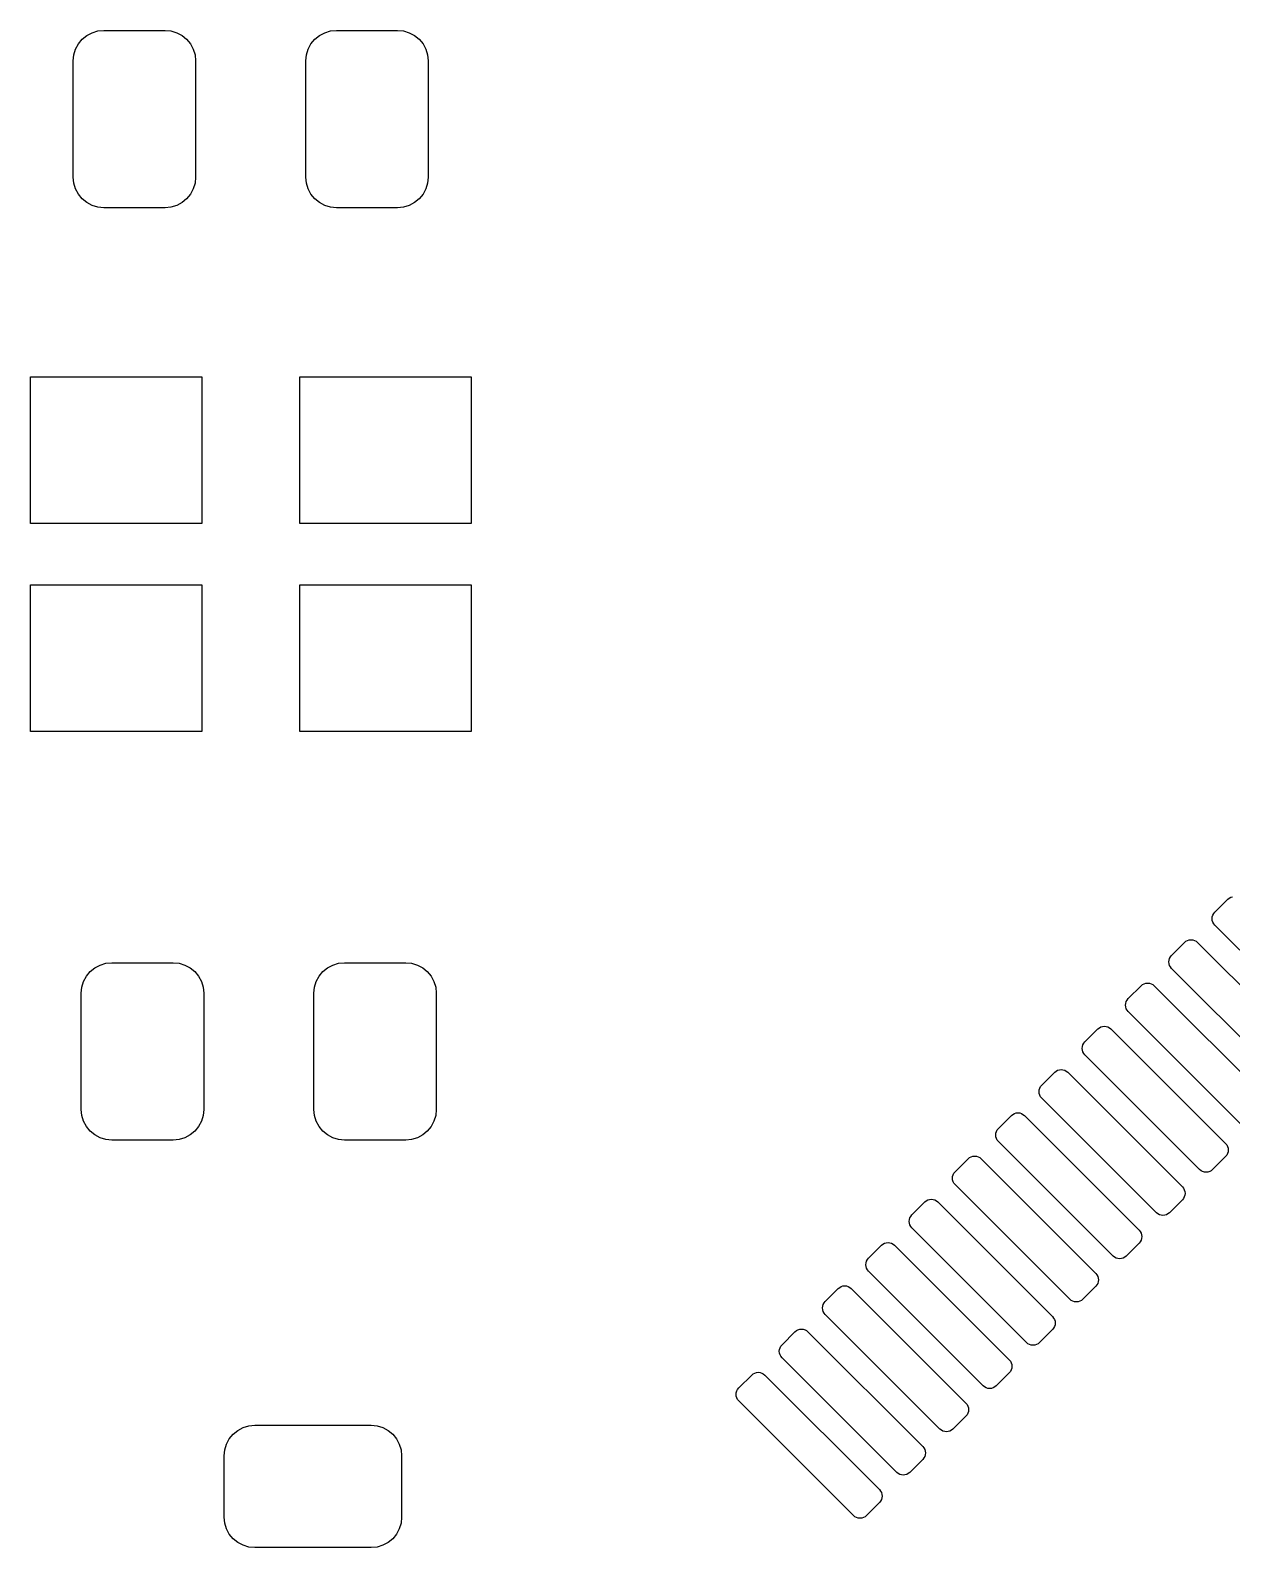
# Model space of a CAD drawing. Extents: x -21.7 to 6.2, y -6.5 to -0.8.
# Drawn here: x 3.5491 to 3.9355, y -2.1197 to -1.6315 of the extents above; entities that cross this region are included whole.
import ezdxf

# ---------------------------------------------------------------- set-up
doc = ezdxf.new("R2010")
doc.units = 0
doc.header["$MEASUREMENT"] = 0
doc.layers.add('BLACK', color=7, linetype='Continuous')

msp = doc.modelspace()

# ---------------------------------------------------------------- linework, layer by layer
at = {"layer": 'BLACK', "linetype": 'Continuous'}
for p, q in [((3.56457, -1.63583), (3.5658, -1.63434)), ((3.5658, -1.63434), (3.56729, -1.63312)), ((3.56729, -1.63312), (3.56899, -1.63221)), ((3.56899, -1.63221), (3.57084, -1.63165)), ((3.57084, -1.63165), (3.57276, -1.63146)), ((3.57276, -1.63146), (3.59244, -1.63146)), ((3.59244, -1.63146), (3.59436, -1.63165)), ((3.59436, -1.63165), (3.59621, -1.63221)), ((3.59621, -1.63221), (3.59791, -1.63312)), ((3.59791, -1.63312), (3.5994, -1.63434)), ((3.5994, -1.63434), (3.60062, -1.63583)), ((3.63938, -1.63583), (3.6406, -1.63434)), ((3.6406, -1.63434), (3.64209, -1.63312)), ((3.64209, -1.63312), (3.64379, -1.63221)), ((3.64379, -1.63221), (3.64564, -1.63165)), ((3.64564, -1.63165), (3.64756, -1.63146)), ((3.64756, -1.63146), (3.66724, -1.63146)), ((3.66724, -1.63146), (3.66916, -1.63165)), ((3.66916, -1.63165), (3.67101, -1.63221)), ((3.67101, -1.63221), (3.67271, -1.63312)), ((3.67271, -1.63312), (3.6742, -1.63434)), ((3.6742, -1.63434), (3.67543, -1.63583)), ((3.56291, -1.6413), (3.5631, -1.63938)), ((3.5631, -1.63938), (3.56366, -1.63753)), ((3.56366, -1.63753), (3.56457, -1.63583)), ((3.60062, -1.63583), (3.60153, -1.63753)), ((3.60153, -1.63753), (3.60209, -1.63938)), ((3.60209, -1.63938), (3.60228, -1.6413)), ((3.63772, -1.6413), (3.63791, -1.63938)), ((3.63791, -1.63938), (3.63847, -1.63753)), ((3.63847, -1.63753), (3.63938, -1.63583)), ((3.67543, -1.63583), (3.67634, -1.63753)), ((3.67634, -1.63753), (3.6769, -1.63938)), ((3.6769, -1.63938), (3.67709, -1.6413)), ((3.56291, -1.6787), (3.56291, -1.6413)), ((3.60228, -1.6413), (3.60228, -1.6787)), ((3.63772, -1.6787), (3.63772, -1.6413)), ((3.67709, -1.6413), (3.67709, -1.6787)), ((3.5631, -1.68062), (3.56291, -1.6787)), ((3.60228, -1.6787), (3.60209, -1.68062)), ((3.63791, -1.68062), (3.63772, -1.6787)), ((3.67709, -1.6787), (3.6769, -1.68062)), ((3.56366, -1.68247), (3.5631, -1.68062)), ((3.56457, -1.68417), (3.56366, -1.68247)), ((3.5658, -1.68566), (3.56457, -1.68417)), ((3.60062, -1.68417), (3.5994, -1.68566)), ((3.60153, -1.68247), (3.60062, -1.68417)), ((3.60209, -1.68062), (3.60153, -1.68247)), ((3.63847, -1.68247), (3.63791, -1.68062)), ((3.63938, -1.68417), (3.63847, -1.68247)), ((3.6406, -1.68566), (3.63938, -1.68417)), ((3.67543, -1.68417), (3.6742, -1.68566)), ((3.67634, -1.68247), (3.67543, -1.68417)), ((3.6769, -1.68062), (3.67634, -1.68247)), ((3.56729, -1.68688), (3.5658, -1.68566)), ((3.56899, -1.68779), (3.56729, -1.68688)), ((3.57084, -1.68835), (3.56899, -1.68779)), ((3.57276, -1.68854), (3.57084, -1.68835)), ((3.59244, -1.68854), (3.57276, -1.68854)), ((3.59436, -1.68835), (3.59244, -1.68854)), ((3.59621, -1.68779), (3.59436, -1.68835)), ((3.59791, -1.68688), (3.59621, -1.68779)), ((3.5994, -1.68566), (3.59791, -1.68688)), ((3.64209, -1.68688), (3.6406, -1.68566)), ((3.64379, -1.68779), (3.64209, -1.68688)), ((3.64564, -1.68835), (3.64379, -1.68779)), ((3.64756, -1.68854), (3.64564, -1.68835)), ((3.66724, -1.68854), (3.64756, -1.68854)), ((3.66916, -1.68835), (3.66724, -1.68854)), ((3.67101, -1.68779), (3.66916, -1.68835)), ((3.67271, -1.68688), (3.67101, -1.68779)), ((3.6742, -1.68566), (3.67271, -1.68688)), ((3.54913, -1.79016), (3.54913, -1.74291)), ((3.54913, -1.74291), (3.60425, -1.74291)), ((3.60425, -1.74291), (3.60425, -1.79016)), ((3.63575, -1.79016), (3.63575, -1.74291)), ((3.63575, -1.74291), (3.69087, -1.74291)), ((3.69087, -1.74291), (3.69087, -1.79016)), ((3.60425, -1.79016), (3.54913, -1.79016)), ((3.69087, -1.79016), (3.63575, -1.79016)), ((3.54913, -1.85709), (3.54913, -1.80984)), ((3.54913, -1.80984), (3.60425, -1.80984)), ((3.60425, -1.80984), (3.60425, -1.85709)), ((3.63575, -1.85709), (3.63575, -1.80984)), ((3.63575, -1.80984), (3.69087, -1.80984)), ((3.69087, -1.80984), (3.69087, -1.85709)), ((3.60425, -1.85709), (3.54913, -1.85709)), ((3.69087, -1.85709), (3.63575, -1.85709)), ((3.93007, -1.9152), (3.93425, -1.91103)), ((3.93425, -1.91103), (3.9347, -1.91066)), ((3.9347, -1.91066), (3.93521, -1.91039)), ((3.93521, -1.91039), (3.93576, -1.91022)), ((3.92921, -1.91729), (3.92926, -1.91671)), ((3.92926, -1.91787), (3.92921, -1.91729)), ((3.92926, -1.91671), (3.92943, -1.91616)), ((3.92943, -1.91842), (3.92926, -1.91787)), ((3.92943, -1.91616), (3.92971, -1.91565)), ((3.92971, -1.91893), (3.92943, -1.91842)), ((3.92971, -1.91565), (3.93007, -1.9152)), ((3.93007, -1.91938), (3.92971, -1.91893)), ((3.96696, -1.95626), (3.93007, -1.91938)), ((3.91615, -1.92912), (3.92033, -1.92494)), ((3.92033, -1.92494), (3.92078, -1.92458)), ((3.92078, -1.92458), (3.92129, -1.9243)), ((3.92129, -1.9243), (3.92184, -1.92414)), ((3.92184, -1.92414), (3.92242, -1.92408)), ((3.92242, -1.92408), (3.92299, -1.92414)), ((3.92299, -1.92414), (3.92355, -1.9243)), ((3.92355, -1.9243), (3.92406, -1.92458)), ((3.92406, -1.92458), (3.92451, -1.92494)), ((3.92451, -1.92494), (3.96139, -1.96183)), ((3.56839, -1.93434), (3.56989, -1.93312)), ((3.56989, -1.93312), (3.57159, -1.93221)), ((3.57159, -1.93221), (3.57343, -1.93165)), ((3.57343, -1.93165), (3.57535, -1.93146)), ((3.57535, -1.93146), (3.59504, -1.93146)), ((3.59504, -1.93146), (3.59696, -1.93165)), ((3.59696, -1.93165), (3.59881, -1.93221)), ((3.59881, -1.93221), (3.60051, -1.93312)), ((3.60051, -1.93312), (3.602, -1.93434)), ((3.6432, -1.93434), (3.64469, -1.93312)), ((3.64469, -1.93312), (3.64639, -1.93221)), ((3.64639, -1.93221), (3.64824, -1.93165)), ((3.64824, -1.93165), (3.65016, -1.93146)), ((3.65016, -1.93146), (3.66984, -1.93146)), ((3.66984, -1.93146), (3.67176, -1.93165)), ((3.67176, -1.93165), (3.67361, -1.93221)), ((3.67361, -1.93221), (3.67531, -1.93312)), ((3.67531, -1.93312), (3.6768, -1.93434)), ((3.91529, -1.93121), (3.91535, -1.93063)), ((3.91535, -1.93178), (3.91529, -1.93121)), ((3.91535, -1.93063), (3.91551, -1.93008)), ((3.91551, -1.93234), (3.91535, -1.93178)), ((3.91551, -1.93008), (3.91579, -1.92957)), ((3.91579, -1.93285), (3.91551, -1.93234)), ((3.91579, -1.92957), (3.91615, -1.92912)), ((3.91615, -1.9333), (3.91579, -1.93285)), ((3.95304, -1.97018), (3.91615, -1.9333)), ((3.5657, -1.93938), (3.56626, -1.93753)), ((3.56626, -1.93753), (3.56717, -1.93583)), ((3.56717, -1.93583), (3.56839, -1.93434)), ((3.602, -1.93434), (3.60322, -1.93583)), ((3.60322, -1.93583), (3.60413, -1.93753)), ((3.60413, -1.93753), (3.60469, -1.93938)), ((3.6405, -1.93938), (3.64106, -1.93753)), ((3.64106, -1.93753), (3.64197, -1.93583)), ((3.64197, -1.93583), (3.6432, -1.93434)), ((3.6768, -1.93434), (3.67803, -1.93583)), ((3.67803, -1.93583), (3.67894, -1.93753)), ((3.67894, -1.93753), (3.6795, -1.93938)), ((3.90686, -1.9385), (3.90737, -1.93822)), ((3.90737, -1.93822), (3.90792, -1.93806)), ((3.90792, -1.93806), (3.9085, -1.938)), ((3.9085, -1.938), (3.90907, -1.93806)), ((3.90907, -1.93806), (3.90963, -1.93822)), ((3.90963, -1.93822), (3.91014, -1.9385)), ((3.56551, -1.9413), (3.5657, -1.93938)), ((3.56551, -1.9787), (3.56551, -1.9413)), ((3.60469, -1.93938), (3.60488, -1.9413)), ((3.60488, -1.9413), (3.60488, -1.9787)), ((3.64031, -1.9413), (3.6405, -1.93938)), ((3.64031, -1.9787), (3.64031, -1.9413)), ((3.6795, -1.93938), (3.67969, -1.9413)), ((3.67969, -1.9413), (3.67969, -1.9787)), ((3.90187, -1.94349), (3.90223, -1.94304)), ((3.90223, -1.94304), (3.90641, -1.93886)), ((3.90641, -1.93886), (3.90686, -1.9385)), ((3.91014, -1.9385), (3.91059, -1.93886)), ((3.91059, -1.93886), (3.94747, -1.97575)), ((3.90137, -1.94513), (3.90143, -1.94455)), ((3.90143, -1.9457), (3.90137, -1.94513)), ((3.90143, -1.94455), (3.90159, -1.944)), ((3.90159, -1.94626), (3.90143, -1.9457)), ((3.90159, -1.944), (3.90187, -1.94349)), ((3.90187, -1.94677), (3.90159, -1.94626)), ((3.90223, -1.94722), (3.90187, -1.94677)), ((3.93912, -1.9841), (3.90223, -1.94722)), ((3.88831, -1.95696), (3.89249, -1.95278)), ((3.89249, -1.95278), (3.89294, -1.95242)), ((3.89294, -1.95242), (3.89345, -1.95214)), ((3.89345, -1.95214), (3.894, -1.95198)), ((3.894, -1.95198), (3.89458, -1.95192)), ((3.89458, -1.95192), (3.89515, -1.95198)), ((3.89515, -1.95198), (3.89571, -1.95214)), ((3.89571, -1.95214), (3.89622, -1.95242)), ((3.89622, -1.95242), (3.89667, -1.95278)), ((3.89667, -1.95278), (3.93355, -1.98967)), ((3.88767, -1.95792), (3.88795, -1.95741)), ((3.88795, -1.95741), (3.88831, -1.95696)), ((3.88745, -1.95905), (3.88751, -1.95847)), ((3.88751, -1.95962), (3.88745, -1.95905)), ((3.88751, -1.95847), (3.88767, -1.95792)), ((3.88767, -1.96018), (3.88751, -1.95962)), ((3.88795, -1.96069), (3.88767, -1.96018)), ((3.88831, -1.96114), (3.88795, -1.96069)), ((3.9252, -1.99802), (3.88831, -1.96114)), ((3.8744, -1.97088), (3.87857, -1.9667)), ((3.87857, -1.9667), (3.87902, -1.96634)), ((3.87902, -1.96634), (3.87953, -1.96606)), ((3.87953, -1.96606), (3.88008, -1.9659)), ((3.88008, -1.9659), (3.88066, -1.96584)), ((3.88066, -1.96584), (3.88124, -1.9659)), ((3.88124, -1.9659), (3.88179, -1.96606)), ((3.88179, -1.96606), (3.8823, -1.96634)), ((3.8823, -1.96634), (3.88275, -1.9667)), ((3.88275, -1.9667), (3.91963, -2.00359)), ((3.87353, -1.97297), (3.87359, -1.97239)), ((3.87359, -1.97239), (3.87376, -1.97184)), ((3.87376, -1.97184), (3.87403, -1.97133)), ((3.87403, -1.97133), (3.8744, -1.97088)), ((3.87359, -1.97354), (3.87353, -1.97297)), ((3.87376, -1.9741), (3.87359, -1.97354)), ((3.87403, -1.97461), (3.87376, -1.9741)), ((3.8744, -1.97505), (3.87403, -1.97461)), ((3.91128, -2.01194), (3.8744, -1.97505)), ((3.5657, -1.98062), (3.56551, -1.9787)), ((3.56626, -1.98247), (3.5657, -1.98062)), ((3.60469, -1.98062), (3.60413, -1.98247)), ((3.60488, -1.9787), (3.60469, -1.98062)), ((3.6405, -1.98062), (3.64031, -1.9787)), ((3.64106, -1.98247), (3.6405, -1.98062)), ((3.6795, -1.98062), (3.67894, -1.98247)), ((3.67969, -1.9787), (3.6795, -1.98062)), ((3.86048, -1.9848), (3.86465, -1.98062)), ((3.86465, -1.98062), (3.8651, -1.98026)), ((3.8651, -1.98026), (3.86561, -1.97998)), ((3.86561, -1.97998), (3.86616, -1.97981)), ((3.86616, -1.97981), (3.86674, -1.97976)), ((3.86674, -1.97976), (3.86732, -1.97981)), ((3.86732, -1.97981), (3.86787, -1.97998)), ((3.86787, -1.97998), (3.86838, -1.98026)), ((3.86838, -1.98026), (3.86883, -1.98062)), ((3.86883, -1.98062), (3.90571, -2.01751)), ((3.56717, -1.98417), (3.56626, -1.98247)), ((3.56839, -1.98566), (3.56717, -1.98417)), ((3.56989, -1.98688), (3.56839, -1.98566)), ((3.57159, -1.98779), (3.56989, -1.98688)), ((3.60051, -1.98688), (3.59881, -1.98779)), ((3.602, -1.98566), (3.60051, -1.98688)), ((3.60322, -1.98417), (3.602, -1.98566)), ((3.60413, -1.98247), (3.60322, -1.98417)), ((3.64197, -1.98417), (3.64106, -1.98247)), ((3.6432, -1.98566), (3.64197, -1.98417)), ((3.64469, -1.98688), (3.6432, -1.98566)), ((3.64639, -1.98779), (3.64469, -1.98688)), ((3.67531, -1.98688), (3.67361, -1.98779)), ((3.6768, -1.98566), (3.67531, -1.98688)), ((3.67803, -1.98417), (3.6768, -1.98566)), ((3.67894, -1.98247), (3.67803, -1.98417)), ((3.85961, -1.98689), (3.85967, -1.98631)), ((3.85967, -1.98746), (3.85961, -1.98689)), ((3.85967, -1.98631), (3.85984, -1.98576)), ((3.85984, -1.98576), (3.86011, -1.98525)), ((3.86011, -1.98525), (3.86048, -1.9848)), ((3.57343, -1.98835), (3.57159, -1.98779)), ((3.57535, -1.98854), (3.57343, -1.98835)), ((3.59504, -1.98854), (3.57535, -1.98854)), ((3.59696, -1.98835), (3.59504, -1.98854)), ((3.59881, -1.98779), (3.59696, -1.98835)), ((3.64824, -1.98835), (3.64639, -1.98779)), ((3.65016, -1.98854), (3.64824, -1.98835)), ((3.66984, -1.98854), (3.65016, -1.98854)), ((3.67176, -1.98835), (3.66984, -1.98854)), ((3.67361, -1.98779), (3.67176, -1.98835)), ((3.85984, -1.98802), (3.85967, -1.98746)), ((3.86011, -1.98853), (3.85984, -1.98802)), ((3.86048, -1.98897), (3.86011, -1.98853)), ((3.89736, -2.02586), (3.86048, -1.98897)), ((3.93355, -1.98967), (3.93392, -1.99012)), ((3.93392, -1.99012), (3.93419, -1.99063)), ((3.93419, -1.99063), (3.93436, -1.99118)), ((3.93436, -1.99118), (3.93442, -1.99176)), ((3.93442, -1.99176), (3.93436, -1.99233)), ((3.84656, -1.99872), (3.85073, -1.99454)), ((3.85073, -1.99454), (3.85118, -1.99417)), ((3.85118, -1.99417), (3.85169, -1.9939)), ((3.85169, -1.9939), (3.85224, -1.99373)), ((3.85224, -1.99373), (3.85282, -1.99368)), ((3.85282, -1.99368), (3.8534, -1.99373)), ((3.8534, -1.99373), (3.85395, -1.9939)), ((3.85395, -1.9939), (3.85446, -1.99417)), ((3.85446, -1.99417), (3.85491, -1.99454)), ((3.85491, -1.99454), (3.89179, -2.03143)), ((3.93355, -1.99385), (3.92938, -1.99802)), ((3.93392, -1.9934), (3.93355, -1.99385)), ((3.93419, -1.99289), (3.93392, -1.9934)), ((3.93436, -1.99233), (3.93419, -1.99289)), ((3.84569, -2.00081), (3.84575, -2.00023)), ((3.84575, -2.00138), (3.84569, -2.00081)), ((3.84575, -2.00023), (3.84592, -1.99968)), ((3.84592, -2.00194), (3.84575, -2.00138)), ((3.84592, -1.99968), (3.84619, -1.99917)), ((3.84619, -1.99917), (3.84656, -1.99872)), ((3.92565, -1.99839), (3.9252, -1.99802)), ((3.92616, -1.99866), (3.92565, -1.99839)), ((3.92671, -1.99883), (3.92616, -1.99866)), ((3.92729, -1.99889), (3.92671, -1.99883)), ((3.92787, -1.99883), (3.92729, -1.99889)), ((3.92842, -1.99866), (3.92787, -1.99883)), ((3.92893, -1.99839), (3.92842, -1.99866)), ((3.92938, -1.99802), (3.92893, -1.99839)), ((3.84619, -2.00245), (3.84592, -2.00194)), ((3.84656, -2.00289), (3.84619, -2.00245)), ((3.88344, -2.03978), (3.84656, -2.00289)), ((3.91963, -2.00359), (3.92, -2.00404)), ((3.92, -2.00404), (3.92027, -2.00455)), ((3.92027, -2.00455), (3.92044, -2.0051)), ((3.92044, -2.00625), (3.92027, -2.00681)), ((3.92044, -2.0051), (3.9205, -2.00568)), ((3.9205, -2.00568), (3.92044, -2.00625)), ((3.83264, -2.01264), (3.83681, -2.00846)), ((3.83681, -2.00846), (3.83726, -2.00809)), ((3.83726, -2.00809), (3.83777, -2.00782)), ((3.83777, -2.00782), (3.83832, -2.00765)), ((3.83832, -2.00765), (3.8389, -2.0076)), ((3.8389, -2.0076), (3.83948, -2.00765)), ((3.83948, -2.00765), (3.84003, -2.00782)), ((3.84003, -2.00782), (3.84054, -2.00809)), ((3.84054, -2.00809), (3.84099, -2.00846)), ((3.84099, -2.00846), (3.87788, -2.04535)), ((3.91963, -2.00777), (3.91546, -2.01194)), ((3.92, -2.00732), (3.91963, -2.00777)), ((3.92027, -2.00681), (3.92, -2.00732)), ((3.83177, -2.01473), (3.83183, -2.01415)), ((3.83183, -2.0153), (3.83177, -2.01473)), ((3.83183, -2.01415), (3.832, -2.0136)), ((3.832, -2.01586), (3.83183, -2.0153)), ((3.832, -2.0136), (3.83227, -2.01308)), ((3.83227, -2.01637), (3.832, -2.01586)), ((3.83227, -2.01308), (3.83264, -2.01264)), ((3.83264, -2.01681), (3.83227, -2.01637)), ((3.91173, -2.01231), (3.91128, -2.01194)), ((3.91224, -2.01258), (3.91173, -2.01231)), ((3.91279, -2.01275), (3.91224, -2.01258)), ((3.91337, -2.01281), (3.91279, -2.01275)), ((3.91395, -2.01275), (3.91337, -2.01281)), ((3.9145, -2.01258), (3.91395, -2.01275)), ((3.91501, -2.01231), (3.9145, -2.01258)), ((3.91546, -2.01194), (3.91501, -2.01231)), ((3.86952, -2.0537), (3.83264, -2.01681)), ((3.90571, -2.01751), (3.90608, -2.01796)), ((3.90608, -2.02124), (3.90571, -2.02168)), ((3.90608, -2.01796), (3.90635, -2.01847)), ((3.90635, -2.02073), (3.90608, -2.02124)), ((3.90635, -2.01847), (3.90652, -2.01902)), ((3.90652, -2.02017), (3.90635, -2.02073)), ((3.90652, -2.01902), (3.90658, -2.0196)), ((3.90658, -2.0196), (3.90652, -2.02017)), ((3.81872, -2.02656), (3.82289, -2.02238)), ((3.82289, -2.02238), (3.82334, -2.02201)), ((3.82334, -2.02201), (3.82385, -2.02174)), ((3.82385, -2.02174), (3.82441, -2.02157)), ((3.82441, -2.02157), (3.82498, -2.02152)), ((3.82498, -2.02152), (3.82556, -2.02157)), ((3.82556, -2.02157), (3.82611, -2.02174)), ((3.82611, -2.02174), (3.82662, -2.02201)), ((3.82662, -2.02201), (3.82707, -2.02238)), ((3.82707, -2.02238), (3.86396, -2.05927)), ((3.89781, -2.02623), (3.89736, -2.02586)), ((3.90154, -2.02586), (3.90109, -2.02623)), ((3.90571, -2.02168), (3.90154, -2.02586)), ((3.81785, -2.02864), (3.81791, -2.02807)), ((3.81791, -2.02922), (3.81785, -2.02864)), ((3.81791, -2.02807), (3.81808, -2.02751)), ((3.81808, -2.02977), (3.81791, -2.02922)), ((3.81808, -2.02751), (3.81835, -2.027)), ((3.81835, -2.03029), (3.81808, -2.02977)), ((3.81835, -2.027), (3.81872, -2.02656)), ((3.81872, -2.03073), (3.81835, -2.03029)), ((3.8556, -2.06762), (3.81872, -2.03073)), ((3.89832, -2.0265), (3.89781, -2.02623)), ((3.89887, -2.02667), (3.89832, -2.0265)), ((3.89945, -2.02673), (3.89887, -2.02667)), ((3.90003, -2.02667), (3.89945, -2.02673)), ((3.90058, -2.0265), (3.90003, -2.02667)), ((3.90109, -2.02623), (3.90058, -2.0265)), ((3.80942, -2.03593), (3.80993, -2.03566)), ((3.80993, -2.03566), (3.81049, -2.03549)), ((3.81049, -2.03549), (3.81106, -2.03544)), ((3.81106, -2.03544), (3.81164, -2.03549)), ((3.81164, -2.03549), (3.81219, -2.03566)), ((3.81219, -2.03566), (3.8127, -2.03593)), ((3.89179, -2.0356), (3.88762, -2.03978)), ((3.89179, -2.03143), (3.89216, -2.03188)), ((3.89216, -2.03516), (3.89179, -2.0356)), ((3.89216, -2.03188), (3.89243, -2.03239)), ((3.89243, -2.03465), (3.89216, -2.03516)), ((3.89243, -2.03239), (3.8926, -2.03294)), ((3.8926, -2.03409), (3.89243, -2.03465)), ((3.8926, -2.03294), (3.89266, -2.03352)), ((3.89266, -2.03352), (3.8926, -2.03409)), ((3.80443, -2.04092), (3.8048, -2.04048)), ((3.8048, -2.04048), (3.80897, -2.0363)), ((3.80897, -2.0363), (3.80942, -2.03593)), ((3.8127, -2.03593), (3.81315, -2.0363)), ((3.81315, -2.0363), (3.85004, -2.07319)), ((3.88389, -2.04015), (3.88344, -2.03978)), ((3.8844, -2.04042), (3.88389, -2.04015)), ((3.88495, -2.04059), (3.8844, -2.04042)), ((3.88553, -2.04064), (3.88495, -2.04059)), ((3.88611, -2.04059), (3.88553, -2.04064)), ((3.88666, -2.04042), (3.88611, -2.04059)), ((3.88717, -2.04015), (3.88666, -2.04042)), ((3.88762, -2.03978), (3.88717, -2.04015)), ((3.80393, -2.04256), (3.80399, -2.04199)), ((3.80399, -2.04314), (3.80393, -2.04256)), ((3.80399, -2.04199), (3.80416, -2.04143)), ((3.80416, -2.04369), (3.80399, -2.04314)), ((3.80416, -2.04143), (3.80443, -2.04092)), ((3.80443, -2.0442), (3.80416, -2.04369)), ((3.8048, -2.04465), (3.80443, -2.0442)), ((3.84168, -2.08154), (3.8048, -2.04465)), ((3.87788, -2.04535), (3.87824, -2.0458)), ((3.79088, -2.0544), (3.79505, -2.05022)), ((3.79505, -2.05022), (3.7955, -2.04985)), ((3.7955, -2.04985), (3.79601, -2.04958)), ((3.79601, -2.04958), (3.79657, -2.04941)), ((3.79657, -2.04941), (3.79714, -2.04935)), ((3.79714, -2.04935), (3.79772, -2.04941)), ((3.79772, -2.04941), (3.79827, -2.04958)), ((3.79827, -2.04958), (3.79878, -2.04985)), ((3.79878, -2.04985), (3.79923, -2.05022)), ((3.79923, -2.05022), (3.83612, -2.08711)), ((3.87788, -2.04952), (3.8737, -2.0537)), ((3.87824, -2.04908), (3.87788, -2.04952)), ((3.87824, -2.0458), (3.87852, -2.04631)), ((3.87852, -2.04857), (3.87824, -2.04908)), ((3.87852, -2.04631), (3.87868, -2.04686)), ((3.87868, -2.04801), (3.87852, -2.04857)), ((3.87868, -2.04686), (3.87874, -2.04744)), ((3.87874, -2.04744), (3.87868, -2.04801)), ((3.79007, -2.05591), (3.79024, -2.05535)), ((3.79024, -2.05535), (3.79051, -2.05484)), ((3.79051, -2.05484), (3.79088, -2.0544)), ((3.86997, -2.05407), (3.86952, -2.0537)), ((3.87048, -2.05434), (3.86997, -2.05407)), ((3.87104, -2.05451), (3.87048, -2.05434)), ((3.87161, -2.05456), (3.87104, -2.05451)), ((3.87219, -2.05451), (3.87161, -2.05456)), ((3.87274, -2.05434), (3.87219, -2.05451)), ((3.87325, -2.05407), (3.87274, -2.05434)), ((3.8737, -2.0537), (3.87325, -2.05407)), ((3.79001, -2.05648), (3.79007, -2.05591)), ((3.79007, -2.05706), (3.79001, -2.05648)), ((3.79024, -2.05761), (3.79007, -2.05706)), ((3.79051, -2.05812), (3.79024, -2.05761)), ((3.79088, -2.05857), (3.79051, -2.05812)), ((3.82777, -2.09546), (3.79088, -2.05857)), ((3.86396, -2.05927), (3.86432, -2.05971)), ((3.86432, -2.05971), (3.8646, -2.06023)), ((3.8646, -2.06023), (3.86476, -2.06078)), ((3.77696, -2.06831), (3.78114, -2.06414)), ((3.78114, -2.06414), (3.78158, -2.06377)), ((3.78158, -2.06377), (3.78209, -2.0635)), ((3.78209, -2.0635), (3.78265, -2.06333)), ((3.78265, -2.06333), (3.78322, -2.06327)), ((3.78322, -2.06327), (3.7838, -2.06333)), ((3.7838, -2.06333), (3.78435, -2.0635)), ((3.78435, -2.0635), (3.78486, -2.06377)), ((3.78486, -2.06377), (3.78531, -2.06414)), ((3.78531, -2.06414), (3.8222, -2.10103)), ((3.86396, -2.06344), (3.85978, -2.06762)), ((3.86432, -2.063), (3.86396, -2.06344)), ((3.8646, -2.06249), (3.86432, -2.063)), ((3.86476, -2.06193), (3.8646, -2.06249)), ((3.86476, -2.06078), (3.86482, -2.06136)), ((3.86482, -2.06136), (3.86476, -2.06193)), ((3.77609, -2.0704), (3.77615, -2.06983)), ((3.77615, -2.06983), (3.77632, -2.06927)), ((3.77632, -2.06927), (3.77659, -2.06876)), ((3.77659, -2.06876), (3.77696, -2.06831)), ((3.85605, -2.06799), (3.8556, -2.06762)), ((3.85656, -2.06826), (3.85605, -2.06799)), ((3.85712, -2.06843), (3.85656, -2.06826)), ((3.85769, -2.06848), (3.85712, -2.06843)), ((3.85827, -2.06843), (3.85769, -2.06848)), ((3.85882, -2.06826), (3.85827, -2.06843)), ((3.85933, -2.06799), (3.85882, -2.06826)), ((3.85978, -2.06762), (3.85933, -2.06799)), ((3.77615, -2.07098), (3.77609, -2.0704)), ((3.77632, -2.07153), (3.77615, -2.07098)), ((3.77659, -2.07204), (3.77632, -2.07153)), ((3.77696, -2.07249), (3.77659, -2.07204)), ((3.81385, -2.10938), (3.77696, -2.07249)), ((3.85004, -2.07319), (3.8504, -2.07363)), ((3.8504, -2.07363), (3.85068, -2.07414)), ((3.85068, -2.07414), (3.85084, -2.0747)), ((3.85084, -2.0747), (3.8509, -2.07527)), ((3.85004, -2.07736), (3.84586, -2.08154)), ((3.8504, -2.07692), (3.85004, -2.07736)), ((3.85068, -2.0764), (3.8504, -2.07692)), ((3.85084, -2.07585), (3.85068, -2.0764)), ((3.8509, -2.07527), (3.85084, -2.07585)), ((3.61221, -2.08639), (3.61312, -2.08469)), ((3.61312, -2.08469), (3.61434, -2.0832)), ((3.61434, -2.0832), (3.61583, -2.08197)), ((3.61583, -2.08197), (3.61753, -2.08106)), ((3.61753, -2.08106), (3.61938, -2.0805)), ((3.61938, -2.0805), (3.6213, -2.08031)), ((3.6213, -2.08031), (3.6587, -2.08031)), ((3.6587, -2.08031), (3.66062, -2.0805)), ((3.66062, -2.0805), (3.66247, -2.08106)), ((3.66247, -2.08106), (3.66417, -2.08197)), ((3.66417, -2.08197), (3.66566, -2.0832)), ((3.66566, -2.0832), (3.66688, -2.08469)), ((3.66688, -2.08469), (3.66779, -2.08639)), ((3.84213, -2.08191), (3.84168, -2.08154)), ((3.84264, -2.08218), (3.84213, -2.08191)), ((3.8432, -2.08235), (3.84264, -2.08218)), ((3.84377, -2.0824), (3.8432, -2.08235)), ((3.84435, -2.08235), (3.84377, -2.0824)), ((3.8449, -2.08218), (3.84435, -2.08235)), ((3.84541, -2.08191), (3.8449, -2.08218)), ((3.84586, -2.08154), (3.84541, -2.08191)), ((3.61146, -2.09016), (3.61165, -2.08824)), ((3.61165, -2.08824), (3.61221, -2.08639)), ((3.66779, -2.08639), (3.66835, -2.08824)), ((3.66835, -2.08824), (3.66854, -2.09016)), ((3.83612, -2.08711), (3.83648, -2.08755)), ((3.83648, -2.08755), (3.83676, -2.08806)), ((3.83676, -2.08806), (3.83692, -2.08862)), ((3.83692, -2.08862), (3.83698, -2.08919)), ((3.83698, -2.08919), (3.83692, -2.08977)), ((3.61146, -2.10984), (3.61146, -2.09016)), ((3.66854, -2.09016), (3.66854, -2.10984)), ((3.83612, -2.09128), (3.83194, -2.09546)), ((3.83648, -2.09083), (3.83612, -2.09128)), ((3.83676, -2.09032), (3.83648, -2.09083)), ((3.83692, -2.08977), (3.83676, -2.09032)), ((3.82821, -2.09583), (3.82777, -2.09546)), ((3.82872, -2.0961), (3.82821, -2.09583)), ((3.82928, -2.09627), (3.82872, -2.0961)), ((3.82985, -2.09632), (3.82928, -2.09627)), ((3.83043, -2.09627), (3.82985, -2.09632)), ((3.83098, -2.0961), (3.83043, -2.09627)), ((3.83149, -2.09583), (3.83098, -2.0961)), ((3.83194, -2.09546), (3.83149, -2.09583)), ((3.8222, -2.10103), (3.82256, -2.10147)), ((3.82256, -2.10147), (3.82284, -2.10198)), ((3.82284, -2.10424), (3.82256, -2.10475)), ((3.82284, -2.10198), (3.82301, -2.10254)), ((3.82301, -2.10369), (3.82284, -2.10424)), ((3.82301, -2.10254), (3.82306, -2.10311)), ((3.82306, -2.10311), (3.82301, -2.10369)), ((3.8222, -2.1052), (3.81802, -2.10938)), ((3.82256, -2.10475), (3.8222, -2.1052)), ((3.61165, -2.11176), (3.61146, -2.10984)), ((3.61221, -2.11361), (3.61165, -2.11176)), ((3.61312, -2.11531), (3.61221, -2.11361)), ((3.66779, -2.11361), (3.66688, -2.11531)), ((3.66835, -2.11176), (3.66779, -2.11361)), ((3.66854, -2.10984), (3.66835, -2.11176)), ((3.81429, -2.10974), (3.81385, -2.10938)), ((3.8148, -2.11002), (3.81429, -2.10974)), ((3.81536, -2.11019), (3.8148, -2.11002)), ((3.81593, -2.11024), (3.81536, -2.11019)), ((3.81651, -2.11019), (3.81593, -2.11024)), ((3.81706, -2.11002), (3.81651, -2.11019)), ((3.81757, -2.10974), (3.81706, -2.11002)), ((3.81802, -2.10938), (3.81757, -2.10974)), ((3.61434, -2.1168), (3.61312, -2.11531)), ((3.61583, -2.11803), (3.61434, -2.1168)), ((3.61753, -2.11894), (3.61583, -2.11803)), ((3.66417, -2.11803), (3.66247, -2.11894)), ((3.66566, -2.1168), (3.66417, -2.11803)), ((3.66688, -2.11531), (3.66566, -2.1168)), ((3.61938, -2.1195), (3.61753, -2.11894)), ((3.6213, -2.11969), (3.61938, -2.1195)), ((3.6587, -2.11969), (3.6213, -2.11969)), ((3.66062, -2.1195), (3.6587, -2.11969)), ((3.66247, -2.11894), (3.66062, -2.1195))]:
    msp.add_line(p, q, dxfattribs=at)

doc.saveas('drawing.dxf')
